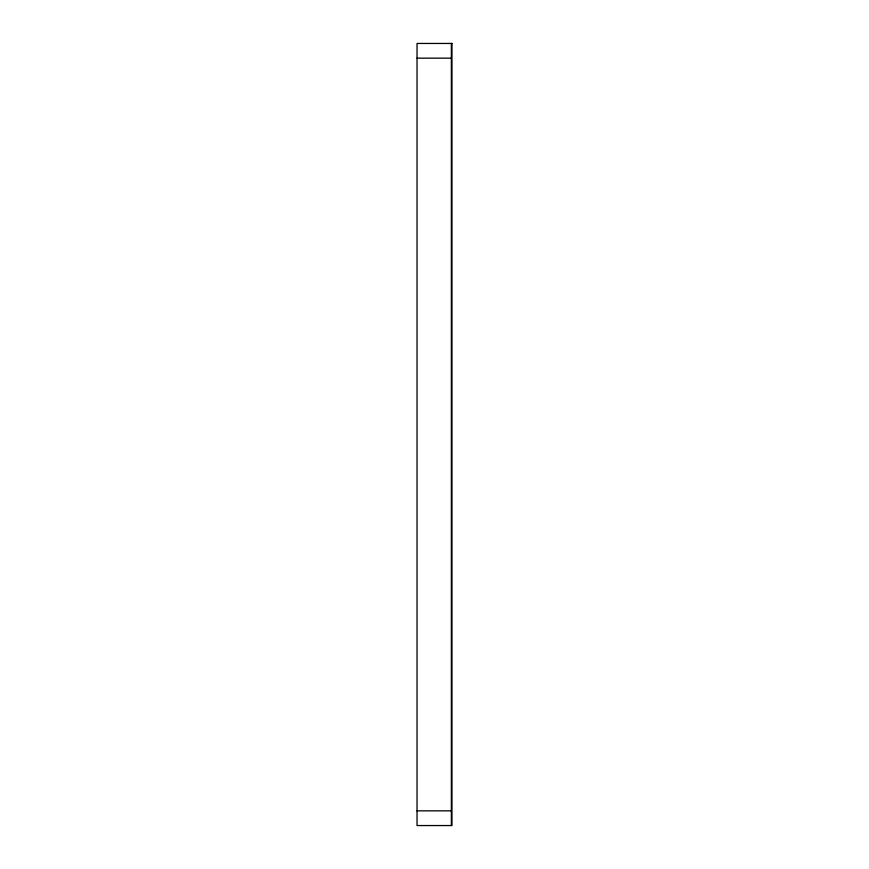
<?xml version="1.0" encoding="UTF-8"?>
<svg xmlns="http://www.w3.org/2000/svg" width="869" height="869" viewBox="0 0 869 869"><rect width="100%" height="100%" fill="white"/><g stroke="black" fill="none" stroke-linecap="round" stroke-linejoin="round"><path stroke-width="1.3" d="M417.033 58.158L451.359 58.158M417.033 810.842L451.359 810.842M451.359 43.45L451.359 825.55M451.967 43.45L417.033 43.45L417.033 825.55L451.967 825.55L451.967 43.45"/></g></svg>
